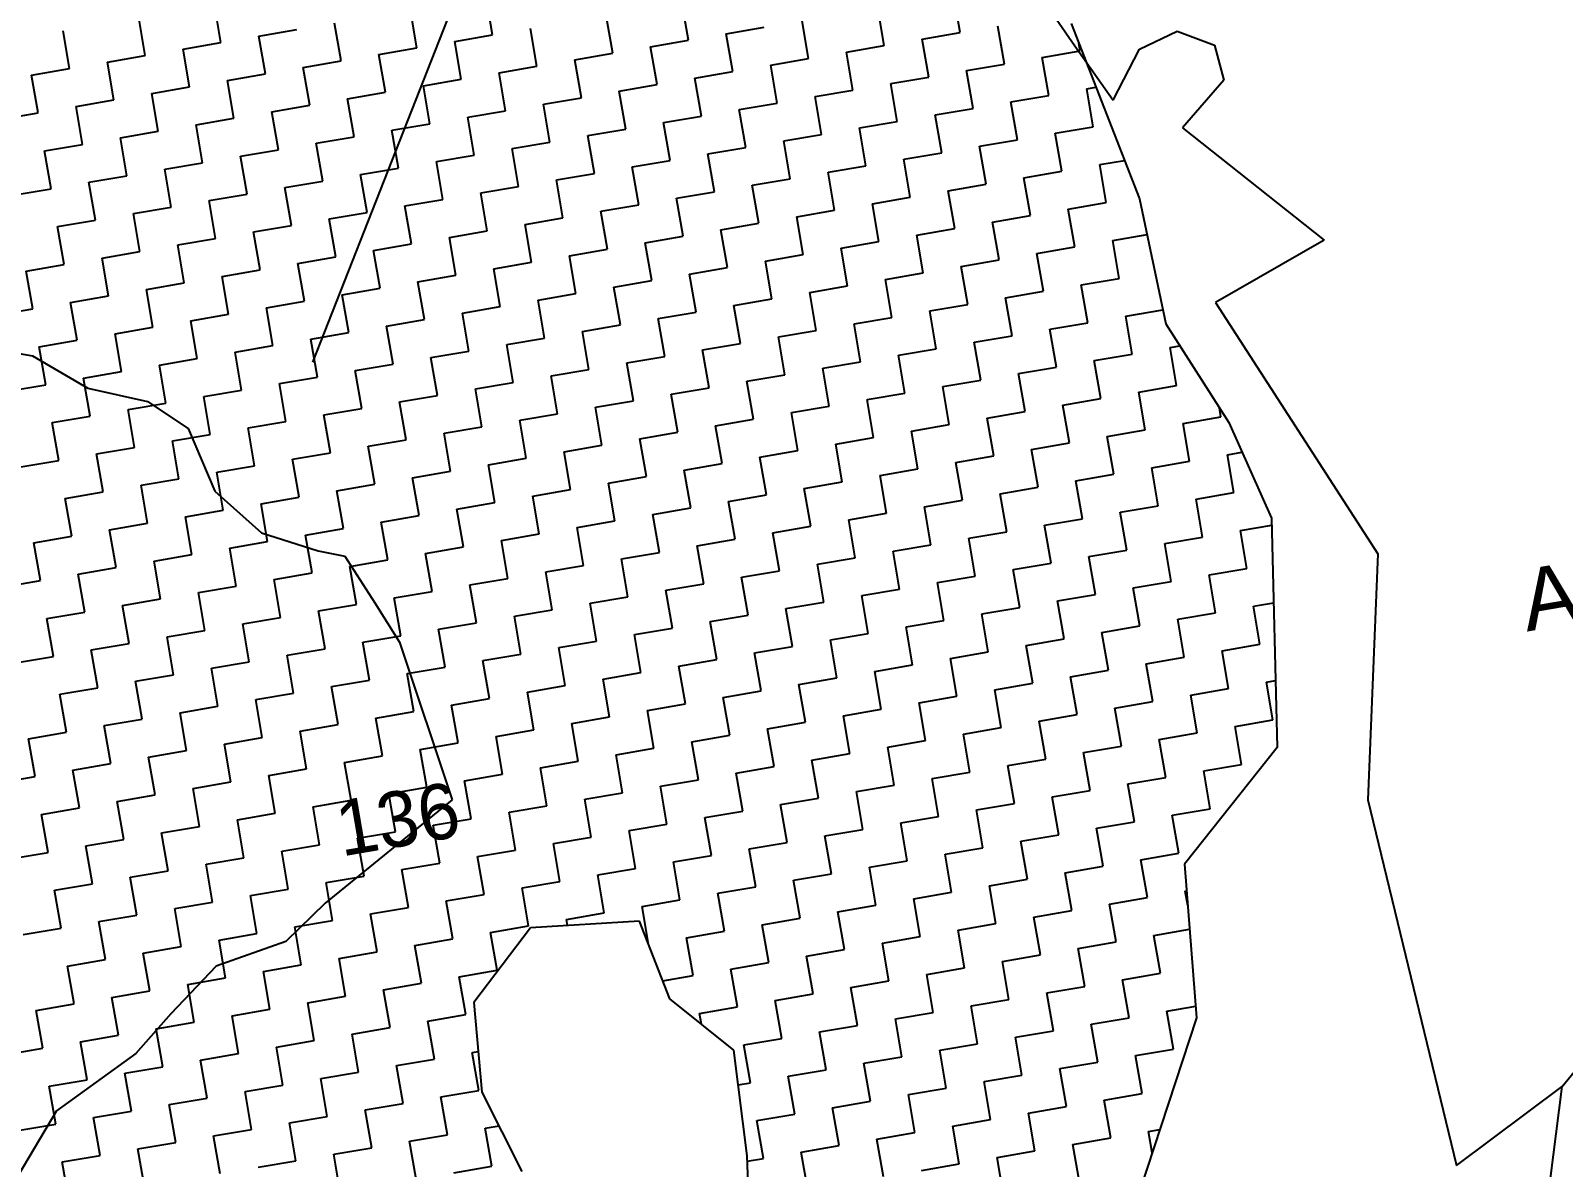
# Model space of a CAD drawing. Header units: metres. Extents: x 284659 to 287373, y 2024377 to 2026607.
# Drawn here: x 286060 to 286664, y 2024948 to 2025397 of the extents above; entities that cross this region are included whole.
import ezdxf
from ezdxf.enums import TextEntityAlignment as Align

# ---------------------------------------------------------------- set-up
doc = ezdxf.new("R2010")
doc.units = ezdxf.units.M
doc.header["$MEASUREMENT"] = 0
for name, color, linetype in [('LINE_WATER', 4, 'Continuous'), ('POLY_HATCH', 12, 'Continuous'), ('POLY_PARCEL', 6, 'Continuous'), ('TEXT_MAPOUT', 7, 'Continuous'), ('TEXT_PARCEL', 7, 'Continuous'), ('V_BOUND_LINE', 7, 'Continuous')]:
    doc.layers.add(name, color=color, linetype=linetype)
doc.styles.get("Standard").update_dxf_attribs({"font": 'arial.ttf'})
doc.styles.add('TEXT_MAP', font='')
doc.styles.get('TEXT_MAP').set_extended_font_data('Kruti Dev 050')

msp = doc.modelspace()

# ---------------------------------------------------------------- linework, layer by layer
msp.add_lwpolyline([(286278.53, 2025539.54), (286170.78, 2025265.84)])
at = {"layer": 'LINE_WATER'}
for p, q in [((286027.39, 2025274.17), (286060.42, 2025268.33)), ((286060.42, 2025268.33), (286082.18, 2025255.63)), ((286082.18, 2025255.63), (286105.81, 2025250.3)), ((286105.81, 2025250.3), (286121.72, 2025239.72)), ((286121.72, 2025239.72), (286132.24, 2025214.92)), ((286132.24, 2025214.92), (286150.71, 2025198.53)), ((286150.71, 2025198.53), (286173.08, 2025191.41)), ((286173.08, 2025191.41), (286183.62, 2025189.31)), ((286183.62, 2025189.31), (286195.38, 2025170.98)), ((286195.38, 2025170.98), (286205.1, 2025155.43)), ((286205.1, 2025155.43), (286225.95, 2025093.27)), ((286225.95, 2025093.27), (286175.77, 2025052.57)), ((286175.77, 2025052.57), (286160.36, 2025037.4)), ((286160.36, 2025037.4), (286132.89, 2025027.66)), ((286132.89, 2025027.66), (286114.96, 2025008.93)), ((286114.96, 2025008.93), (286101.2, 2024993.27)), ((286101.2, 2024993.27), (286069.85, 2024970.67)), ((286069.85, 2024970.67), (286052.22, 2024941.03))]:
    msp.add_line(p, q, dxfattribs=at)
at = {"layer": 'POLY_HATCH', "linetype": 'Continuous'}
for p, q in [((286134.73, 2025391.83), (286132.17, 2025406.77)), ((286241.86, 2025394.85), (286239.29, 2025409.78)), ((286319.11, 2025392.73), (286316.54, 2025407.67)), ((286426.23, 2025395.74), (286423.67, 2025410.68)), ((286104.86, 2025386.71), (286102.29, 2025401.64)), ((286211.98, 2025389.72), (286209.42, 2025404.65)), ((286289.23, 2025387.6), (286286.67, 2025402.54)), ((286396.36, 2025390.61), (286393.79, 2025405.55)), ((286074.98, 2025381.58), (286072.42, 2025396.51)), ((286149.67, 2025394.4), (286164.61, 2025396.96)), ((286182.11, 2025384.59), (286179.54, 2025399.53)), ((286226.92, 2025392.28), (286241.86, 2025394.85)), ((286259.36, 2025382.47), (286256.79, 2025397.41)), ((286334.04, 2025395.29), (286348.98, 2025397.86)), ((286336.61, 2025380.36), (286334.04, 2025395.29)), ((286366.48, 2025385.48), (286363.92, 2025400.42)), ((286411.29, 2025393.18), (286426.23, 2025395.74)), ((286443.73, 2025383.37), (286441.17, 2025398.31)), ((286119.79, 2025389.27), (286134.73, 2025391.83)), ((286122.36, 2025374.33), (286119.79, 2025389.27)), ((286152.23, 2025379.46), (286149.67, 2025394.4)), ((286197.04, 2025387.15), (286211.98, 2025389.72)), ((286229.48, 2025377.34), (286226.92, 2025392.28)), ((286304.17, 2025390.17), (286319.11, 2025392.73)), ((286306.73, 2025375.23), (286304.17, 2025390.17)), ((286381.42, 2025388.05), (286396.36, 2025390.61)), ((286413.86, 2025378.24), (286411.29, 2025393.18)), ((286473.61, 2025388.5), (286473.1, 2025391.44)), ((286089.92, 2025384.14), (286104.86, 2025386.71)), ((286092.48, 2025369.2), (286089.92, 2025384.14)), ((286167.17, 2025382.02), (286182.11, 2025384.59)), ((286199.61, 2025372.22), (286197.04, 2025387.15)), ((286244.42, 2025379.91), (286259.36, 2025382.47)), ((286274.29, 2025385.04), (286289.23, 2025387.6)), ((286276.86, 2025370.1), (286274.29, 2025385.04)), ((286351.54, 2025382.92), (286366.48, 2025385.48)), ((286354.11, 2025367.98), (286351.54, 2025382.92)), ((286383.98, 2025373.11), (286381.42, 2025388.05)), ((286428.79, 2025380.8), (286443.73, 2025383.37)), ((286458.67, 2025385.93), (286473.61, 2025388.5)), ((286461.23, 2025371), (286458.67, 2025385.93)), ((286060.05, 2025379.01), (286074.98, 2025381.58)), ((286062.61, 2025364.08), (286060.05, 2025379.01)), ((286137.3, 2025376.9), (286152.23, 2025379.46)), ((286139.86, 2025361.96), (286137.3, 2025376.9)), ((286169.73, 2025367.09), (286167.17, 2025382.02)), ((286214.55, 2025374.78), (286229.48, 2025377.34)), ((286246.98, 2025364.97), (286244.42, 2025379.91)), ((286321.67, 2025377.79), (286336.61, 2025380.36)), ((286324.23, 2025362.86), (286321.67, 2025377.79)), ((286398.92, 2025375.68), (286413.86, 2025378.24)), ((286431.36, 2025365.87), (286428.79, 2025380.8)), ((286107.42, 2025371.77), (286122.36, 2025374.33)), ((286109.99, 2025356.83), (286107.42, 2025371.77)), ((286184.67, 2025369.65), (286199.61, 2025372.22)), ((286217.11, 2025359.84), (286214.55, 2025374.78)), ((286291.8, 2025372.66), (286306.73, 2025375.23)), ((286294.36, 2025357.73), (286291.8, 2025372.66)), ((286369.05, 2025370.55), (286383.98, 2025373.11)), ((286371.61, 2025355.61), (286369.05, 2025370.55)), ((286401.48, 2025360.74), (286398.92, 2025375.68)), ((286446.3, 2025368.43), (286461.23, 2025371)), ((286476.17, 2025373.56), (286479.84, 2025374.19)), ((286478.73, 2025358.62), (286476.17, 2025373.56)), ((286077.55, 2025366.64), (286092.48, 2025369.2)), ((286080.11, 2025351.7), (286077.55, 2025366.64)), ((286154.8, 2025364.52), (286169.73, 2025367.09)), ((286157.36, 2025349.59), (286154.8, 2025364.52)), ((286187.24, 2025354.71), (286184.67, 2025369.65)), ((286232.05, 2025362.41), (286246.98, 2025364.97)), ((286261.92, 2025367.54), (286276.86, 2025370.1)), ((286264.49, 2025352.6), (286261.92, 2025367.54)), ((286339.17, 2025365.42), (286354.11, 2025367.98)), ((286341.74, 2025350.48), (286339.17, 2025365.42)), ((286416.42, 2025363.3), (286431.36, 2025365.87)), ((286448.86, 2025353.49), (286446.3, 2025368.43)), ((286047.67, 2025361.51), (286062.61, 2025364.08)), ((286124.92, 2025359.39), (286139.86, 2025361.96)), ((286127.49, 2025344.46), (286124.92, 2025359.39)), ((286202.17, 2025357.28), (286217.11, 2025359.84)), ((286234.61, 2025347.47), (286232.05, 2025362.41)), ((286309.3, 2025360.29), (286324.23, 2025362.86)), ((286311.86, 2025345.35), (286309.3, 2025360.29)), ((286386.55, 2025358.17), (286401.48, 2025360.74)), ((286418.99, 2025348.37), (286416.42, 2025363.3)), ((286463.8, 2025356.06), (286478.73, 2025358.62)), ((286095.05, 2025354.27), (286109.99, 2025356.83)), ((286097.61, 2025339.33), (286095.05, 2025354.27)), ((286172.3, 2025352.15), (286187.24, 2025354.71)), ((286204.74, 2025342.34), (286202.17, 2025357.28)), ((286249.55, 2025350.03), (286264.49, 2025352.6)), ((286279.42, 2025355.16), (286294.36, 2025357.73)), ((286281.99, 2025340.23), (286279.42, 2025355.16)), ((286356.67, 2025353.05), (286371.61, 2025355.61)), ((286359.24, 2025338.11), (286356.67, 2025353.05)), ((286389.11, 2025343.24), (286386.55, 2025358.17)), ((286433.92, 2025350.93), (286448.86, 2025353.49)), ((286466.36, 2025341.12), (286463.8, 2025356.06)), ((286065.17, 2025349.14), (286080.11, 2025351.7)), ((286067.74, 2025334.2), (286065.17, 2025349.14)), ((286142.42, 2025347.02), (286157.36, 2025349.59)), ((286144.99, 2025332.08), (286142.42, 2025347.02)), ((286174.86, 2025337.21), (286172.3, 2025352.15)), ((286219.67, 2025344.91), (286234.61, 2025347.47)), ((286252.11, 2025335.1), (286249.55, 2025350.03)), ((286326.8, 2025347.92), (286341.74, 2025350.48)), ((286329.36, 2025332.98), (286326.8, 2025347.92)), ((286404.05, 2025345.8), (286418.99, 2025348.37)), ((286436.49, 2025335.99), (286433.92, 2025350.93)), ((286112.55, 2025341.89), (286127.49, 2025344.46)), ((286115.11, 2025326.96), (286112.55, 2025341.89)), ((286189.8, 2025339.78), (286204.74, 2025342.34)), ((286222.24, 2025329.97), (286219.67, 2025344.91)), ((286267.05, 2025337.66), (286281.99, 2025340.23)), ((286296.92, 2025342.79), (286311.86, 2025345.35)), ((286299.49, 2025327.85), (286296.92, 2025342.79)), ((286374.17, 2025340.67), (286389.11, 2025343.24)), ((286376.74, 2025325.74), (286374.17, 2025340.67)), ((286406.61, 2025330.86), (286404.05, 2025345.8)), ((286451.42, 2025338.56), (286466.36, 2025341.12)), ((286481.3, 2025343.69), (286491.1, 2025345.37)), ((286483.86, 2025328.75), (286481.3, 2025343.69)), ((286052.8, 2025331.64), (286067.74, 2025334.2)), ((286082.67, 2025336.77), (286097.61, 2025339.33)), ((286085.24, 2025321.83), (286082.67, 2025336.77)), ((286159.93, 2025334.65), (286174.86, 2025337.21)), ((286162.49, 2025319.71), (286159.93, 2025334.65)), ((286192.36, 2025324.84), (286189.8, 2025339.78)), ((286237.18, 2025332.53), (286252.11, 2025335.1)), ((286269.61, 2025322.72), (286267.05, 2025337.66)), ((286344.3, 2025335.54), (286359.24, 2025338.11)), ((286346.86, 2025320.61), (286344.3, 2025335.54)), ((286421.55, 2025333.43), (286436.49, 2025335.99)), ((286453.99, 2025323.62), (286451.42, 2025338.56)), ((286130.05, 2025329.52), (286144.99, 2025332.08)), ((286132.61, 2025314.58), (286130.05, 2025329.52)), ((286207.3, 2025327.4), (286222.24, 2025329.97)), ((286239.74, 2025317.6), (286237.18, 2025332.53)), ((286314.43, 2025330.42), (286329.36, 2025332.98)), ((286316.99, 2025315.48), (286314.43, 2025330.42)), ((286391.68, 2025328.3), (286406.61, 2025330.86)), ((286394.24, 2025313.36), (286391.68, 2025328.3)), ((286424.11, 2025318.49), (286421.55, 2025333.43)), ((286468.93, 2025326.18), (286483.86, 2025328.75)), ((286100.18, 2025324.39), (286115.11, 2025326.96)), ((286102.74, 2025309.45), (286100.18, 2025324.39)), ((286177.43, 2025322.28), (286192.36, 2025324.84)), ((286179.99, 2025307.34), (286177.43, 2025322.28)), ((286209.87, 2025312.47), (286207.3, 2025327.4)), ((286254.68, 2025320.16), (286269.61, 2025322.72)), ((286284.55, 2025325.29), (286299.49, 2025327.85)), ((286287.12, 2025310.35), (286284.55, 2025325.29)), ((286361.8, 2025323.17), (286376.74, 2025325.74)), ((286364.37, 2025308.23), (286361.8, 2025323.17)), ((286439.05, 2025321.06), (286453.99, 2025323.62)), ((286471.49, 2025311.25), (286468.93, 2025326.18)), ((286070.3, 2025319.26), (286085.24, 2025321.83)), ((286072.87, 2025304.33), (286070.3, 2025319.26)), ((286147.55, 2025317.15), (286162.49, 2025319.71)), ((286150.12, 2025302.21), (286147.55, 2025317.15)), ((286224.8, 2025315.03), (286239.74, 2025317.6)), ((286257.24, 2025305.22), (286254.68, 2025320.16)), ((286331.93, 2025318.04), (286346.86, 2025320.61)), ((286334.49, 2025303.11), (286331.93, 2025318.04)), ((286409.18, 2025315.93), (286424.11, 2025318.49)), ((286441.62, 2025306.12), (286439.05, 2025321.06)), ((286486.43, 2025313.81), (286499.98, 2025316.14)), ((286117.68, 2025312.02), (286132.61, 2025314.58)), ((286120.24, 2025297.08), (286117.68, 2025312.02)), ((286194.93, 2025309.9), (286209.87, 2025312.47)), ((286227.37, 2025300.09), (286224.8, 2025315.03)), ((286272.18, 2025307.79), (286287.12, 2025310.35)), ((286302.05, 2025312.92), (286316.99, 2025315.48)), ((286304.62, 2025297.98), (286302.05, 2025312.92)), ((286379.3, 2025310.8), (286394.24, 2025313.36)), ((286381.87, 2025295.86), (286379.3, 2025310.8)), ((286411.74, 2025300.99), (286409.18, 2025315.93)), ((286456.55, 2025308.68), (286471.49, 2025311.25)), ((286488.99, 2025298.87), (286486.43, 2025313.81)), ((286057.93, 2025301.76), (286072.87, 2025304.33)), ((286087.8, 2025306.89), (286102.74, 2025309.45)), ((286090.37, 2025291.95), (286087.8, 2025306.89)), ((286165.05, 2025304.77), (286179.99, 2025307.34)), ((286167.62, 2025289.84), (286165.05, 2025304.77)), ((286197.49, 2025294.97), (286194.93, 2025309.9)), ((286242.3, 2025302.66), (286257.24, 2025305.22)), ((286274.74, 2025292.85), (286272.18, 2025307.79)), ((286349.43, 2025305.67), (286364.37, 2025308.23)), ((286351.99, 2025290.73), (286349.43, 2025305.67)), ((286426.68, 2025303.55), (286441.62, 2025306.12)), ((286459.12, 2025293.75), (286456.55, 2025308.68)), ((286060.49, 2025286.83), (286057.93, 2025301.76)), ((286135.18, 2025299.65), (286150.12, 2025302.21)), ((286137.74, 2025284.71), (286135.18, 2025299.65)), ((286212.43, 2025297.53), (286227.37, 2025300.09)), ((286244.87, 2025287.72), (286242.3, 2025302.66)), ((286289.68, 2025295.41), (286304.62, 2025297.98)), ((286319.55, 2025300.54), (286334.49, 2025303.11)), ((286322.12, 2025285.6), (286319.55, 2025300.54)), ((286396.8, 2025298.43), (286411.74, 2025300.99)), ((286399.37, 2025283.49), (286396.8, 2025298.43)), ((286429.24, 2025288.62), (286426.68, 2025303.55)), ((286474.05, 2025296.31), (286488.99, 2025298.87)), ((286075.43, 2025289.39), (286090.37, 2025291.95)), ((286105.3, 2025294.52), (286120.24, 2025297.08)), ((286107.87, 2025279.58), (286105.3, 2025294.52)), ((286182.55, 2025292.4), (286197.49, 2025294.97)), ((286185.12, 2025277.46), (286182.55, 2025292.4)), ((286214.99, 2025282.59), (286212.43, 2025297.53)), ((286259.81, 2025290.29), (286274.74, 2025292.85)), ((286292.24, 2025280.48), (286289.68, 2025295.41)), ((286366.93, 2025293.3), (286381.87, 2025295.86)), ((286369.49, 2025278.36), (286366.93, 2025293.3)), ((286444.18, 2025291.18), (286459.12, 2025293.75)), ((286476.62, 2025281.37), (286474.05, 2025296.31)), ((286045.56, 2025284.26), (286060.49, 2025286.83)), ((286077.99, 2025274.45), (286075.43, 2025289.39)), ((286152.68, 2025287.27), (286167.62, 2025289.84)), ((286155.24, 2025272.34), (286152.68, 2025287.27)), ((286229.93, 2025285.16), (286244.87, 2025287.72)), ((286262.37, 2025275.35), (286259.81, 2025290.29)), ((286337.06, 2025288.17), (286351.99, 2025290.73)), ((286339.62, 2025273.23), (286337.06, 2025288.17)), ((286414.31, 2025286.05), (286429.24, 2025288.62)), ((286416.87, 2025271.12), (286414.31, 2025286.05)), ((286446.74, 2025276.24), (286444.18, 2025291.18)), ((286491.56, 2025283.94), (286506.21, 2025286.45)), ((286122.81, 2025282.14), (286137.74, 2025284.71)), ((286125.37, 2025267.21), (286122.81, 2025282.14)), ((286200.06, 2025280.03), (286214.99, 2025282.59)), ((286202.62, 2025265.09), (286200.06, 2025280.03)), ((286232.49, 2025270.22), (286229.93, 2025285.16)), ((286277.31, 2025277.91), (286292.24, 2025280.48)), ((286307.18, 2025283.04), (286322.12, 2025285.6)), ((286309.75, 2025268.1), (286307.18, 2025283.04)), ((286384.43, 2025280.92), (286399.37, 2025283.49)), ((286387, 2025265.99), (286384.43, 2025280.92)), ((286461.68, 2025278.81), (286476.62, 2025281.37)), ((286494.12, 2025269), (286491.56, 2025283.94)), ((286063.06, 2025271.89), (286077.99, 2025274.45)), ((286092.93, 2025277.02), (286107.87, 2025279.58)), ((286095.5, 2025262.08), (286092.93, 2025277.02)), ((286170.18, 2025274.9), (286185.12, 2025277.46)), ((286172.75, 2025259.96), (286170.18, 2025274.9)), ((286247.43, 2025272.78), (286262.37, 2025275.35)), ((286279.87, 2025262.98), (286277.31, 2025277.91)), ((286354.56, 2025275.8), (286369.49, 2025278.36)), ((286357.12, 2025260.86), (286354.56, 2025275.8)), ((286431.81, 2025273.68), (286446.74, 2025276.24)), ((286434.37, 2025258.74), (286431.81, 2025273.68)), ((286464.25, 2025263.87), (286461.68, 2025278.81)), ((286065.62, 2025256.95), (286063.06, 2025271.89)), ((286140.31, 2025269.77), (286155.24, 2025272.34)), ((286142.87, 2025254.83), (286140.31, 2025269.77)), ((286217.56, 2025267.66), (286232.49, 2025270.22)), ((286220.12, 2025252.72), (286217.56, 2025267.66)), ((286250, 2025257.85), (286247.43, 2025272.78)), ((286294.81, 2025265.54), (286309.75, 2025268.1)), ((286324.68, 2025270.67), (286339.62, 2025273.23)), ((286327.25, 2025255.73), (286324.68, 2025270.67)), ((286401.93, 2025268.55), (286416.87, 2025271.12)), ((286404.5, 2025253.61), (286401.93, 2025268.55)), ((286479.18, 2025266.44), (286494.12, 2025269)), ((286509.06, 2025271.56), (286512.93, 2025272.23)), ((286511.62, 2025256.63), (286509.06, 2025271.56)), ((286080.56, 2025259.51), (286095.5, 2025262.08)), ((286110.43, 2025264.64), (286125.37, 2025267.21)), ((286113, 2025249.71), (286110.43, 2025264.64)), ((286187.68, 2025262.53), (286202.62, 2025265.09)), ((286190.25, 2025247.59), (286187.68, 2025262.53)), ((286264.93, 2025260.41), (286279.87, 2025262.98)), ((286297.37, 2025250.6), (286294.81, 2025265.54)), ((286372.06, 2025263.42), (286387, 2025265.99)), ((286374.62, 2025248.49), (286372.06, 2025263.42)), ((286449.31, 2025261.31), (286464.25, 2025263.87)), ((286481.75, 2025251.5), (286479.18, 2025266.44)), ((286050.68, 2025254.39), (286065.62, 2025256.95)), ((286083.12, 2025244.58), (286080.56, 2025259.51)), ((286157.81, 2025257.4), (286172.75, 2025259.96)), ((286160.37, 2025242.46), (286157.81, 2025257.4)), ((286235.06, 2025255.28), (286250, 2025257.85)), ((286267.5, 2025245.47), (286264.93, 2025260.41)), ((286312.31, 2025253.17), (286327.25, 2025255.73)), ((286342.18, 2025258.29), (286357.12, 2025260.86)), ((286344.75, 2025243.36), (286342.18, 2025258.29)), ((286419.43, 2025256.18), (286434.37, 2025258.74)), ((286422, 2025241.24), (286419.43, 2025256.18)), ((286451.87, 2025246.37), (286449.31, 2025261.31)), ((286496.68, 2025254.06), (286511.62, 2025256.63)), ((286098.06, 2025247.14), (286113, 2025249.71)), ((286127.93, 2025252.27), (286142.87, 2025254.83)), ((286130.5, 2025237.33), (286127.93, 2025252.27)), ((286205.18, 2025250.15), (286220.12, 2025252.72)), ((286207.75, 2025235.22), (286205.18, 2025250.15)), ((286237.62, 2025240.35), (286235.06, 2025255.28)), ((286282.43, 2025248.04), (286297.37, 2025250.6)), ((286314.87, 2025238.23), (286312.31, 2025253.17)), ((286389.56, 2025251.05), (286404.5, 2025253.61)), ((286392.12, 2025236.11), (286389.56, 2025251.05)), ((286466.81, 2025248.93), (286481.75, 2025251.5)), ((286499.25, 2025239.13), (286496.68, 2025254.06)), ((286068.19, 2025242.01), (286083.12, 2025244.58)), ((286100.62, 2025232.2), (286098.06, 2025247.14)), ((286175.31, 2025245.03), (286190.25, 2025247.59)), ((286177.87, 2025230.09), (286175.31, 2025245.03)), ((286252.56, 2025242.91), (286267.5, 2025245.47)), ((286285, 2025233.1), (286282.43, 2025248.04)), ((286359.69, 2025245.92), (286374.62, 2025248.49)), ((286362.25, 2025230.98), (286359.69, 2025245.92)), ((286436.94, 2025243.81), (286451.87, 2025246.37)), ((286439.5, 2025228.87), (286436.94, 2025243.81)), ((286469.37, 2025234), (286466.81, 2025248.93)), ((286514.19, 2025241.69), (286529.12, 2025244.25)), ((286529.12, 2025244.25), (286528.52, 2025247.78)), ((286070.75, 2025227.08), (286068.19, 2025242.01)), ((286145.44, 2025239.9), (286160.37, 2025242.46)), ((286148, 2025224.96), (286145.44, 2025239.9)), ((286222.69, 2025237.78), (286237.62, 2025240.35)), ((286225.25, 2025222.84), (286222.69, 2025237.78)), ((286255.12, 2025227.97), (286252.56, 2025242.91)), ((286299.94, 2025235.66), (286314.87, 2025238.23)), ((286329.81, 2025240.79), (286344.75, 2025243.36)), ((286332.37, 2025225.86), (286329.81, 2025240.79)), ((286407.06, 2025238.68), (286422, 2025241.24)), ((286409.63, 2025223.74), (286407.06, 2025238.68)), ((286484.31, 2025236.56), (286499.25, 2025239.13)), ((286516.75, 2025226.75), (286514.19, 2025241.69)), ((286085.69, 2025229.64), (286100.62, 2025232.2)), ((286115.56, 2025234.77), (286130.5, 2025237.33)), ((286118.13, 2025219.83), (286115.56, 2025234.77)), ((286192.81, 2025232.65), (286207.75, 2025235.22)), ((286195.38, 2025217.72), (286192.81, 2025232.65)), ((286270.06, 2025230.54), (286285, 2025233.1)), ((286302.5, 2025220.73), (286299.94, 2025235.66)), ((286377.19, 2025233.55), (286392.12, 2025236.11)), ((286379.75, 2025218.61), (286377.19, 2025233.55)), ((286454.44, 2025231.43), (286469.37, 2025234)), ((286457, 2025216.5), (286454.44, 2025231.43)), ((286486.88, 2025221.62), (286484.31, 2025236.56)), ((286055.81, 2025224.51), (286070.75, 2025227.08)), ((286088.25, 2025214.7), (286085.69, 2025229.64)), ((286162.94, 2025227.52), (286177.87, 2025230.09)), ((286165.5, 2025212.59), (286162.94, 2025227.52)), ((286240.19, 2025225.41), (286255.12, 2025227.97)), ((286242.75, 2025210.47), (286240.19, 2025225.41)), ((286272.63, 2025215.6), (286270.06, 2025230.54)), ((286317.44, 2025223.29), (286332.37, 2025225.86)), ((286347.31, 2025228.42), (286362.25, 2025230.98)), ((286349.88, 2025213.48), (286347.31, 2025228.42)), ((286424.56, 2025226.3), (286439.5, 2025228.87)), ((286427.13, 2025211.37), (286424.56, 2025226.3)), ((286501.81, 2025224.19), (286516.75, 2025226.75)), ((286531.69, 2025229.32), (286537.43, 2025230.3)), ((286534.25, 2025214.38), (286531.69, 2025229.32)), ((286103.19, 2025217.27), (286118.13, 2025219.83)), ((286133.06, 2025222.4), (286148, 2025224.96)), ((286135.63, 2025207.46), (286133.06, 2025222.4)), ((286210.31, 2025220.28), (286225.25, 2025222.84)), ((286212.88, 2025205.34), (286210.31, 2025220.28)), ((286287.56, 2025218.16), (286302.5, 2025220.73)), ((286320, 2025208.35), (286317.44, 2025223.29)), ((286394.69, 2025221.18), (286409.63, 2025223.74)), ((286397.25, 2025206.24), (286394.69, 2025221.18)), ((286471.94, 2025219.06), (286486.88, 2025221.62)), ((286504.38, 2025209.25), (286501.81, 2025224.19)), ((286073.31, 2025212.14), (286088.25, 2025214.7)), ((286105.75, 2025202.33), (286103.19, 2025217.27)), ((286180.44, 2025215.15), (286195.38, 2025217.72)), ((286183, 2025200.21), (286180.44, 2025215.15)), ((286257.69, 2025213.04), (286272.63, 2025215.6)), ((286290.13, 2025203.23), (286287.56, 2025218.16)), ((286334.94, 2025210.92), (286349.88, 2025213.48)), ((286364.81, 2025216.05), (286379.75, 2025218.61)), ((286367.38, 2025201.11), (286364.81, 2025216.05)), ((286442.06, 2025213.93), (286457, 2025216.5)), ((286444.63, 2025198.99), (286442.06, 2025213.93)), ((286474.5, 2025204.12), (286471.94, 2025219.06)), ((286519.31, 2025211.81), (286534.25, 2025214.38)), ((286075.88, 2025197.2), (286073.31, 2025212.14)), ((286120.69, 2025204.89), (286135.63, 2025207.46)), ((286150.56, 2025210.02), (286165.5, 2025212.59)), ((286153.13, 2025195.09), (286150.56, 2025210.02)), ((286227.81, 2025207.91), (286242.75, 2025210.47)), ((286230.38, 2025192.97), (286227.81, 2025207.91)), ((286260.25, 2025198.1), (286257.69, 2025213.04)), ((286305.06, 2025205.79), (286320, 2025208.35)), ((286337.5, 2025195.98), (286334.94, 2025210.92)), ((286412.19, 2025208.8), (286427.13, 2025211.37)), ((286414.75, 2025193.87), (286412.19, 2025208.8)), ((286489.44, 2025206.69), (286504.38, 2025209.25)), ((286521.88, 2025196.88), (286519.31, 2025211.81)), ((286090.82, 2025199.77), (286105.75, 2025202.33)), ((286123.25, 2025189.96), (286120.69, 2025204.89)), ((286197.94, 2025202.78), (286212.88, 2025205.34)), ((286200.5, 2025187.84), (286197.94, 2025202.78)), ((286275.19, 2025200.66), (286290.13, 2025203.23)), ((286307.63, 2025190.85), (286305.06, 2025205.79)), ((286382.31, 2025203.67), (286397.25, 2025206.24)), ((286384.88, 2025188.74), (286382.31, 2025203.67)), ((286459.57, 2025201.56), (286474.5, 2025204.12)), ((286462.13, 2025186.62), (286459.57, 2025201.56)), ((286492, 2025191.75), (286489.44, 2025206.69)), ((286536.82, 2025199.44), (286549.14, 2025201.56)), ((286060.94, 2025194.64), (286075.88, 2025197.2)), ((286093.38, 2025184.83), (286090.82, 2025199.77)), ((286138.19, 2025192.52), (286153.13, 2025195.09)), ((286168.07, 2025197.65), (286183, 2025200.21)), ((286170.63, 2025182.71), (286168.07, 2025197.65)), ((286245.32, 2025195.53), (286260.25, 2025198.1)), ((286247.88, 2025180.6), (286245.32, 2025195.53)), ((286277.75, 2025185.72), (286275.19, 2025200.66)), ((286322.57, 2025193.42), (286337.5, 2025195.98)), ((286352.44, 2025198.55), (286367.38, 2025201.11)), ((286355, 2025183.61), (286352.44, 2025198.55)), ((286429.69, 2025196.43), (286444.63, 2025198.99)), ((286432.25, 2025181.49), (286429.69, 2025196.43)), ((286506.94, 2025194.31), (286521.88, 2025196.88)), ((286539.38, 2025184.5), (286536.82, 2025199.44)), ((286063.51, 2025179.7), (286060.94, 2025194.64)), ((286108.32, 2025187.39), (286123.25, 2025189.96)), ((286140.76, 2025177.58), (286138.19, 2025192.52)), ((286215.44, 2025190.41), (286230.38, 2025192.97)), ((286218.01, 2025175.47), (286215.44, 2025190.41)), ((286292.69, 2025188.29), (286307.63, 2025190.85)), ((286325.13, 2025178.48), (286322.57, 2025193.42)), ((286399.82, 2025191.3), (286414.75, 2025193.87)), ((286402.38, 2025176.36), (286399.82, 2025191.3)), ((286477.07, 2025189.19), (286492, 2025191.75)), ((286479.63, 2025174.25), (286477.07, 2025189.19)), ((286509.51, 2025179.38), (286506.94, 2025194.31)), ((286078.44, 2025182.26), (286093.38, 2025184.83)), ((286110.88, 2025172.46), (286108.32, 2025187.39)), ((286185.57, 2025185.28), (286200.5, 2025187.84)), ((286188.13, 2025170.34), (286185.57, 2025185.28)), ((286262.82, 2025183.16), (286277.75, 2025185.72)), ((286265.38, 2025168.22), (286262.82, 2025183.16)), ((286295.26, 2025173.35), (286292.69, 2025188.29)), ((286340.07, 2025181.04), (286355, 2025183.61)), ((286369.94, 2025186.17), (286384.88, 2025188.74)), ((286372.51, 2025171.24), (286369.94, 2025186.17)), ((286447.19, 2025184.06), (286462.13, 2025186.62)), ((286449.76, 2025169.12), (286447.19, 2025184.06)), ((286524.44, 2025181.94), (286539.38, 2025184.5)), ((286048.57, 2025177.14), (286063.51, 2025179.7)), ((286081.01, 2025167.33), (286078.44, 2025182.26)), ((286125.82, 2025175.02), (286140.76, 2025177.58)), ((286155.69, 2025180.15), (286170.63, 2025182.71)), ((286158.26, 2025165.21), (286155.69, 2025180.15)), ((286232.94, 2025178.03), (286247.88, 2025180.6)), ((286235.51, 2025163.1), (286232.94, 2025178.03)), ((286310.19, 2025175.92), (286325.13, 2025178.48)), ((286342.63, 2025166.11), (286340.07, 2025181.04)), ((286417.32, 2025178.93), (286432.25, 2025181.49)), ((286419.88, 2025163.99), (286417.32, 2025178.93)), ((286494.57, 2025176.81), (286509.51, 2025179.38)), ((286527.01, 2025167), (286524.44, 2025181.94)), ((286095.94, 2025169.89), (286110.88, 2025172.46)), ((286128.38, 2025160.08), (286125.82, 2025175.02)), ((286203.07, 2025172.9), (286218.01, 2025175.47)), ((286205.63, 2025157.97), (286203.07, 2025172.9)), ((286280.32, 2025170.79), (286295.26, 2025173.35)), ((286312.76, 2025160.98), (286310.19, 2025175.92)), ((286357.57, 2025168.67), (286372.51, 2025171.24)), ((286387.44, 2025173.8), (286402.38, 2025176.36)), ((286390.01, 2025158.86), (286387.44, 2025173.8)), ((286464.69, 2025171.68), (286479.63, 2025174.25)), ((286467.26, 2025156.75), (286464.69, 2025171.68)), ((286497.13, 2025161.87), (286494.57, 2025176.81)), ((286541.94, 2025169.57), (286549.91, 2025170.94)), ((286066.07, 2025164.76), (286081.01, 2025167.33)), ((286098.51, 2025154.95), (286095.94, 2025169.89)), ((286143.32, 2025162.65), (286158.26, 2025165.21)), ((286173.19, 2025167.78), (286188.13, 2025170.34)), ((286175.76, 2025152.84), (286173.19, 2025167.78)), ((286250.44, 2025165.66), (286265.38, 2025168.22)), ((286253.01, 2025150.72), (286250.44, 2025165.66)), ((286282.88, 2025155.85), (286280.32, 2025170.79)), ((286327.69, 2025163.54), (286342.63, 2025166.11)), ((286360.13, 2025153.73), (286357.57, 2025168.67)), ((286434.82, 2025166.56), (286449.76, 2025169.12)), ((286437.38, 2025151.62), (286434.82, 2025166.56)), ((286512.07, 2025164.44), (286527.01, 2025167)), ((286544.51, 2025154.63), (286541.94, 2025169.57)), ((286068.63, 2025149.83), (286066.07, 2025164.76)), ((286113.45, 2025157.52), (286128.38, 2025160.08)), ((286145.88, 2025147.71), (286143.32, 2025162.65)), ((286220.57, 2025160.53), (286235.51, 2025163.1)), ((286223.13, 2025145.59), (286220.57, 2025160.53)), ((286297.82, 2025158.41), (286312.76, 2025160.98)), ((286330.26, 2025148.61), (286327.69, 2025163.54)), ((286375.07, 2025156.3), (286390.01, 2025158.86)), ((286404.94, 2025161.43), (286419.88, 2025163.99)), ((286407.51, 2025146.49), (286404.94, 2025161.43)), ((286482.19, 2025159.31), (286497.13, 2025161.87)), ((286484.76, 2025144.37), (286482.19, 2025159.31)), ((286514.63, 2025149.5), (286512.07, 2025164.44)), ((286083.57, 2025152.39), (286098.51, 2025154.95)), ((286116.01, 2025142.58), (286113.45, 2025157.52)), ((286160.82, 2025150.27), (286175.76, 2025152.84)), ((286190.7, 2025155.4), (286205.63, 2025157.97)), ((286193.26, 2025140.47), (286190.7, 2025155.4)), ((286267.95, 2025153.29), (286282.88, 2025155.85)), ((286270.51, 2025138.35), (286267.95, 2025153.29)), ((286300.38, 2025143.48), (286297.82, 2025158.41)), ((286345.2, 2025151.17), (286360.13, 2025153.73)), ((286377.63, 2025141.36), (286375.07, 2025156.3)), ((286452.32, 2025154.18), (286467.26, 2025156.75)), ((286454.88, 2025139.25), (286452.32, 2025154.18)), ((286529.57, 2025152.07), (286544.51, 2025154.63)), ((286053.7, 2025147.26), (286068.63, 2025149.83)), ((286086.14, 2025137.45), (286083.57, 2025152.39)), ((286130.95, 2025145.15), (286145.88, 2025147.71)), ((286163.39, 2025135.34), (286160.82, 2025150.27)), ((286238.07, 2025148.16), (286253.01, 2025150.72)), ((286240.64, 2025133.22), (286238.07, 2025148.16)), ((286315.32, 2025146.04), (286330.26, 2025148.61)), ((286347.76, 2025136.23), (286345.2, 2025151.17)), ((286422.45, 2025149.05), (286437.38, 2025151.62)), ((286425.01, 2025134.12), (286422.45, 2025149.05)), ((286499.7, 2025146.94), (286514.63, 2025149.5)), ((286502.26, 2025132), (286499.7, 2025146.94)), ((286532.13, 2025137.13), (286529.57, 2025152.07)), ((286101.07, 2025140.02), (286116.01, 2025142.58)), ((286133.51, 2025130.21), (286130.95, 2025145.15)), ((286208.2, 2025143.03), (286223.13, 2025145.59)), ((286210.76, 2025128.09), (286208.2, 2025143.03)), ((286285.45, 2025140.91), (286300.38, 2025143.48)), ((286288.01, 2025125.98), (286285.45, 2025140.91)), ((286317.89, 2025131.1), (286315.32, 2025146.04)), ((286362.7, 2025138.8), (286377.63, 2025141.36)), ((286392.57, 2025143.93), (286407.51, 2025146.49)), ((286395.14, 2025128.99), (286392.57, 2025143.93)), ((286469.82, 2025141.81), (286484.76, 2025144.37)), ((286472.39, 2025126.87), (286469.82, 2025141.81)), ((286071.2, 2025134.89), (286086.14, 2025137.45)), ((286073.76, 2025119.95), (286071.2, 2025134.89)), ((286103.64, 2025125.08), (286101.07, 2025140.02)), ((286148.45, 2025132.77), (286163.39, 2025135.34)), ((286178.32, 2025137.9), (286193.26, 2025140.47)), ((286180.89, 2025122.96), (286178.32, 2025137.9)), ((286255.57, 2025135.78), (286270.51, 2025138.35)), ((286258.14, 2025120.85), (286255.57, 2025135.78)), ((286332.82, 2025133.67), (286347.76, 2025136.23)), ((286365.26, 2025123.86), (286362.7, 2025138.8)), ((286439.95, 2025136.68), (286454.88, 2025139.25)), ((286442.51, 2025121.74), (286439.95, 2025136.68)), ((286517.2, 2025134.56), (286532.13, 2025137.13)), ((286547.07, 2025139.69), (286550.68, 2025140.31)), ((286549.64, 2025124.76), (286547.07, 2025139.69)), ((286118.57, 2025127.64), (286133.51, 2025130.21)), ((286151.01, 2025117.84), (286148.45, 2025132.77)), ((286225.7, 2025130.66), (286240.64, 2025133.22)), ((286228.26, 2025115.72), (286225.7, 2025130.66)), ((286302.95, 2025128.54), (286317.89, 2025131.1)), ((286335.39, 2025118.73), (286332.82, 2025133.67)), ((286380.2, 2025126.42), (286395.14, 2025128.99)), ((286410.07, 2025131.55), (286425.01, 2025134.12)), ((286412.64, 2025116.62), (286410.07, 2025131.55)), ((286487.32, 2025129.44), (286502.26, 2025132)), ((286489.89, 2025114.5), (286487.32, 2025129.44)), ((286519.76, 2025119.63), (286517.2, 2025134.56)), ((286088.7, 2025122.52), (286103.64, 2025125.08)), ((286121.14, 2025112.71), (286118.57, 2025127.64)), ((286165.95, 2025120.4), (286180.89, 2025122.96)), ((286195.82, 2025125.53), (286210.76, 2025128.09)), ((286198.39, 2025110.59), (286195.82, 2025125.53)), ((286273.07, 2025123.41), (286288.01, 2025125.98)), ((286275.64, 2025108.47), (286273.07, 2025123.41)), ((286305.51, 2025113.6), (286302.95, 2025128.54)), ((286350.32, 2025121.3), (286365.26, 2025123.86)), ((286382.76, 2025111.49), (286380.2, 2025126.42)), ((286457.45, 2025124.31), (286472.39, 2025126.87)), ((286460.01, 2025109.37), (286457.45, 2025124.31)), ((286534.7, 2025122.19), (286549.64, 2025124.76)), ((286058.82, 2025117.39), (286073.76, 2025119.95)), ((286061.39, 2025102.45), (286058.82, 2025117.39)), ((286091.26, 2025107.58), (286088.7, 2025122.52)), ((286136.08, 2025115.27), (286151.01, 2025117.84)), ((286168.51, 2025105.46), (286165.95, 2025120.4)), ((286243.2, 2025118.28), (286258.14, 2025120.85)), ((286245.76, 2025103.35), (286243.2, 2025118.28)), ((286320.45, 2025116.17), (286335.39, 2025118.73)), ((286352.89, 2025106.36), (286350.32, 2025121.3)), ((286397.7, 2025114.05), (286412.64, 2025116.62)), ((286427.57, 2025119.18), (286442.51, 2025121.74)), ((286430.14, 2025104.24), (286427.57, 2025119.18)), ((286504.82, 2025117.06), (286519.76, 2025119.63)), ((286507.39, 2025102.13), (286504.82, 2025117.06)), ((286537.26, 2025107.25), (286534.7, 2025122.19)), ((286106.2, 2025110.14), (286121.14, 2025112.71)), ((286138.64, 2025100.33), (286136.08, 2025115.27)), ((286183.45, 2025108.03), (286198.39, 2025110.59)), ((286213.33, 2025113.16), (286228.26, 2025115.72)), ((286215.89, 2025098.22), (286213.33, 2025113.16)), ((286290.58, 2025111.04), (286305.51, 2025113.6)), ((286293.14, 2025096.1), (286290.58, 2025111.04)), ((286323.01, 2025101.23), (286320.45, 2025116.17)), ((286367.83, 2025108.92), (286382.76, 2025111.49)), ((286400.26, 2025099.11), (286397.7, 2025114.05)), ((286474.95, 2025111.93), (286489.89, 2025114.5)), ((286477.51, 2025097), (286474.95, 2025111.93)), ((286076.33, 2025105.01), (286091.26, 2025107.58)), ((286078.89, 2025090.08), (286076.33, 2025105.01)), ((286108.76, 2025095.21), (286106.2, 2025110.14)), ((286153.58, 2025102.9), (286168.51, 2025105.46)), ((286186.02, 2025093.09), (286183.45, 2025108.03)), ((286260.7, 2025105.91), (286275.64, 2025108.47)), ((286263.27, 2025090.97), (286260.7, 2025105.91)), ((286337.95, 2025103.79), (286352.89, 2025106.36)), ((286370.39, 2025093.99), (286367.83, 2025108.92)), ((286445.08, 2025106.81), (286460.01, 2025109.37)), ((286447.64, 2025091.87), (286445.08, 2025106.81)), ((286522.33, 2025104.69), (286537.26, 2025107.25)), ((286524.89, 2025089.75), (286522.33, 2025104.69)), ((286046.45, 2025099.89), (286061.39, 2025102.45)), ((286123.7, 2025097.77), (286138.64, 2025100.33)), ((286156.14, 2025087.96), (286153.58, 2025102.9)), ((286230.83, 2025100.78), (286245.76, 2025103.35)), ((286233.39, 2025085.84), (286230.83, 2025100.78)), ((286308.08, 2025098.67), (286323.01, 2025101.23)), ((286310.64, 2025083.73), (286308.08, 2025098.67)), ((286340.52, 2025088.86), (286337.95, 2025103.79)), ((286385.33, 2025096.55), (286400.26, 2025099.11)), ((286415.2, 2025101.68), (286430.14, 2025104.24)), ((286417.77, 2025086.74), (286415.2, 2025101.68)), ((286492.45, 2025099.56), (286507.39, 2025102.13)), ((286495.02, 2025084.62), (286492.45, 2025099.56)), ((286093.83, 2025092.64), (286108.76, 2025095.21)), ((286096.39, 2025077.7), (286093.83, 2025092.64)), ((286126.27, 2025082.83), (286123.7, 2025097.77)), ((286171.08, 2025090.53), (286186.02, 2025093.09)), ((286200.95, 2025095.65), (286215.89, 2025098.22)), ((286203.52, 2025080.72), (286200.95, 2025095.65)), ((286278.2, 2025093.54), (286293.14, 2025096.1)), ((286280.77, 2025078.6), (286278.2, 2025093.54)), ((286355.45, 2025091.42), (286370.39, 2025093.99)), ((286387.89, 2025081.61), (286385.33, 2025096.55)), ((286462.58, 2025094.43), (286477.51, 2025097)), ((286465.14, 2025079.5), (286462.58, 2025094.43)), ((286063.95, 2025087.51), (286078.89, 2025090.08)), ((286066.52, 2025072.58), (286063.95, 2025087.51)), ((286141.2, 2025085.4), (286156.14, 2025087.96)), ((286173.64, 2025075.59), (286171.08, 2025090.53)), ((286248.33, 2025088.41), (286263.27, 2025090.97)), ((286250.89, 2025073.47), (286248.33, 2025088.41)), ((286325.58, 2025086.29), (286340.52, 2025088.86)), ((286328.14, 2025071.36), (286325.58, 2025086.29)), ((286358.02, 2025076.48), (286355.45, 2025091.42)), ((286402.83, 2025084.18), (286417.77, 2025086.74)), ((286432.7, 2025089.31), (286447.64, 2025091.87)), ((286435.27, 2025074.37), (286432.7, 2025089.31)), ((286509.95, 2025087.19), (286524.89, 2025089.75)), ((286512.52, 2025072.25), (286509.95, 2025087.19)), ((286111.33, 2025080.27), (286126.27, 2025082.83)), ((286113.89, 2025065.33), (286111.33, 2025080.27)), ((286143.77, 2025070.46), (286141.2, 2025085.4)), ((286188.58, 2025078.15), (286203.52, 2025080.72)), ((286218.45, 2025083.28), (286233.39, 2025085.84)), ((286221.02, 2025068.34), (286218.45, 2025083.28)), ((286295.7, 2025081.16), (286310.64, 2025083.73)), ((286298.27, 2025066.23), (286295.7, 2025081.16)), ((286372.95, 2025079.05), (286387.89, 2025081.61)), ((286405.39, 2025069.24), (286402.83, 2025084.18)), ((286480.08, 2025082.06), (286495.02, 2025084.62)), ((286482.64, 2025067.12), (286480.08, 2025082.06)), ((286081.45, 2025075.14), (286096.39, 2025077.7)), ((286084.02, 2025060.2), (286081.45, 2025075.14)), ((286158.7, 2025073.02), (286173.64, 2025075.59)), ((286191.14, 2025063.22), (286188.58, 2025078.15)), ((286265.83, 2025076.04), (286280.77, 2025078.6)), ((286268.39, 2025061.1), (286265.83, 2025076.04)), ((286343.08, 2025073.92), (286358.02, 2025076.48)), ((286375.52, 2025064.11), (286372.95, 2025079.05)), ((286420.33, 2025071.8), (286435.27, 2025074.37)), ((286450.2, 2025076.93), (286465.14, 2025079.5)), ((286452.77, 2025061.99), (286450.2, 2025076.93)), ((286051.58, 2025070.01), (286066.52, 2025072.58)), ((286128.83, 2025067.9), (286143.77, 2025070.46)), ((286161.27, 2025058.09), (286158.7, 2025073.02)), ((286206.08, 2025065.78), (286221.02, 2025068.34)), ((286235.96, 2025070.91), (286250.89, 2025073.47)), ((286238.52, 2025055.97), (286235.96, 2025070.91)), ((286313.21, 2025068.79), (286328.14, 2025071.36)), ((286315.77, 2025053.85), (286313.21, 2025068.79)), ((286345.64, 2025058.98), (286343.08, 2025073.92)), ((286390.46, 2025066.68), (286405.39, 2025069.24)), ((286422.89, 2025056.87), (286420.33, 2025071.8)), ((286497.58, 2025069.69), (286512.52, 2025072.25)), ((286500.14, 2025054.75), (286497.58, 2025069.69)), ((286098.96, 2025062.77), (286113.89, 2025065.33)), ((286101.52, 2025047.83), (286098.96, 2025062.77)), ((286131.39, 2025052.96), (286128.83, 2025067.9)), ((286176.21, 2025060.65), (286191.14, 2025063.22)), ((286208.64, 2025050.84), (286206.08, 2025065.78)), ((286283.33, 2025063.66), (286298.27, 2025066.23)), ((286285.9, 2025048.73), (286283.33, 2025063.66)), ((286360.58, 2025061.55), (286375.52, 2025064.11)), ((286393.02, 2025051.74), (286390.46, 2025066.68)), ((286467.71, 2025064.56), (286482.64, 2025067.12)), ((286470.27, 2025049.62), (286467.71, 2025064.56)), ((286069.08, 2025057.64), (286084.02, 2025060.2)), ((286071.65, 2025042.7), (286069.08, 2025057.64)), ((286146.33, 2025055.52), (286161.27, 2025058.09)), ((286178.77, 2025045.71), (286176.21, 2025060.65)), ((286253.46, 2025058.53), (286268.39, 2025061.1)), ((286256.02, 2025043.6), (286253.46, 2025058.53)), ((286330.71, 2025056.42), (286345.64, 2025058.98)), ((286333.27, 2025041.48), (286330.71, 2025056.42)), ((286363.15, 2025046.61), (286360.58, 2025061.55)), ((286407.96, 2025054.3), (286422.89, 2025056.87)), ((286437.83, 2025059.43), (286452.77, 2025061.99)), ((286440.4, 2025044.49), (286437.83, 2025059.43)), ((286515.08, 2025057.31), (286515.61, 2025057.41)), ((286516.06, 2025051.6), (286515.08, 2025057.31)), ((286116.46, 2025050.39), (286131.39, 2025052.96)), ((286119.02, 2025035.46), (286116.46, 2025050.39)), ((286148.9, 2025040.59), (286146.33, 2025055.52)), ((286193.71, 2025048.28), (286208.64, 2025050.84)), ((286223.58, 2025053.41), (286238.52, 2025055.97)), ((286226.15, 2025038.47), (286223.58, 2025053.41)), ((286300.83, 2025051.29), (286315.77, 2025053.85)), ((286303.4, 2025036.35), (286300.83, 2025051.29)), ((286378.08, 2025049.17), (286393.02, 2025051.74)), ((286410.52, 2025039.37), (286407.96, 2025054.3)), ((286485.21, 2025052.19), (286500.14, 2025054.75)), ((286487.77, 2025037.25), (286485.21, 2025052.19)), ((286086.58, 2025045.27), (286101.52, 2025047.83)), ((286089.15, 2025030.33), (286086.58, 2025045.27)), ((286163.83, 2025043.15), (286178.77, 2025045.71)), ((286196.27, 2025033.34), (286193.71, 2025048.28)), ((286270.96, 2025046.16), (286285.9, 2025048.73)), ((286271.38, 2025043.7), (286270.96, 2025046.16)), ((286348.21, 2025044.05), (286363.15, 2025046.61)), ((286350.77, 2025029.11), (286348.21, 2025044.05)), ((286380.65, 2025034.24), (286378.08, 2025049.17)), ((286425.46, 2025041.93), (286440.4, 2025044.49)), ((286455.33, 2025047.06), (286470.27, 2025049.62)), ((286457.9, 2025032.12), (286455.33, 2025047.06)), ((286056.71, 2025040.14), (286071.65, 2025042.7)), ((286133.96, 2025038.02), (286148.9, 2025040.59)), ((286136.52, 2025023.08), (286133.96, 2025038.02)), ((286166.4, 2025028.21), (286163.83, 2025043.15)), ((286211.21, 2025035.9), (286226.15, 2025038.47)), ((286241.08, 2025041.03), (286256.02, 2025043.6)), ((286243.65, 2025026.1), (286241.08, 2025041.03)), ((286318.33, 2025038.92), (286333.27, 2025041.48)), ((286320.9, 2025023.98), (286318.33, 2025038.92)), ((286395.58, 2025036.8), (286410.52, 2025039.37)), ((286428.02, 2025026.99), (286425.46, 2025041.93)), ((286502.71, 2025039.81), (286516.79, 2025042.23)), ((286505.27, 2025024.88), (286502.71, 2025039.81)), ((286104.08, 2025032.89), (286119.02, 2025035.46)), ((286106.65, 2025017.96), (286104.08, 2025032.89)), ((286181.33, 2025030.78), (286196.27, 2025033.34)), ((286213.77, 2025020.97), (286211.21, 2025035.9)), ((286303.39, 2025036.35), (286303.4, 2025036.35)), ((286365.71, 2025031.67), (286380.65, 2025034.24)), ((286398.15, 2025021.86), (286395.58, 2025036.8)), ((286442.96, 2025029.56), (286457.9, 2025032.12)), ((286472.83, 2025034.68), (286487.77, 2025037.25)), ((286475.4, 2025019.75), (286472.83, 2025034.68)), ((286074.21, 2025027.76), (286089.15, 2025030.33)), ((286076.77, 2025012.83), (286074.21, 2025027.76)), ((286151.46, 2025025.65), (286166.4, 2025028.21)), ((286183.9, 2025015.84), (286181.33, 2025030.78)), ((286228.71, 2025023.53), (286243.65, 2025026.1)), ((286335.83, 2025026.54), (286350.77, 2025029.11)), ((286338.4, 2025011.61), (286335.83, 2025026.54)), ((286368.27, 2025016.74), (286365.71, 2025031.67)), ((286413.09, 2025024.43), (286428.02, 2025026.99)), ((286445.52, 2025014.62), (286442.96, 2025029.56)), ((286121.59, 2025020.52), (286136.52, 2025023.08)), ((286124.15, 2025005.58), (286121.59, 2025020.52)), ((286154.02, 2025010.71), (286151.46, 2025025.65)), ((286198.84, 2025018.4), (286213.77, 2025020.97)), ((286231.27, 2025008.59), (286228.71, 2025023.53)), ((286308.97, 2025021.93), (286320.9, 2025023.98)), ((286383.21, 2025019.3), (286398.15, 2025021.86)), ((286415.65, 2025009.49), (286413.09, 2025024.43)), ((286490.34, 2025022.31), (286505.27, 2025024.88)), ((286492.9, 2025007.37), (286490.34, 2025022.31)), ((286091.71, 2025015.39), (286106.65, 2025017.96)), ((286094.28, 2025000.45), (286091.71, 2025015.39)), ((286168.96, 2025013.28), (286183.9, 2025015.84)), ((286201.4, 2025003.47), (286198.84, 2025018.4)), ((286353.34, 2025014.17), (286368.27, 2025016.74)), ((286355.9, 2024999.23), (286353.34, 2025014.17)), ((286385.77, 2025004.36), (286383.21, 2025019.3)), ((286430.59, 2025012.05), (286445.52, 2025014.62)), ((286460.46, 2025017.18), (286475.4, 2025019.75)), ((286463.03, 2025002.25), (286460.46, 2025017.18)), ((286061.84, 2025010.26), (286076.77, 2025012.83)), ((286064.4, 2024995.33), (286061.84, 2025010.26)), ((286139.09, 2025008.15), (286154.02, 2025010.71)), ((286141.65, 2024993.21), (286139.09, 2025008.15)), ((286171.53, 2024998.34), (286168.96, 2025013.28)), ((286216.34, 2025006.03), (286231.27, 2025008.59)), ((286323.46, 2025009.04), (286338.4, 2025011.61)), ((286324.19, 2025004.82), (286323.46, 2025009.04)), ((286400.71, 2025006.93), (286415.65, 2025009.49)), ((286433.15, 2024997.12), (286430.59, 2025012.05)), ((286507.84, 2025009.94), (286519.16, 2025011.88)), ((286510.4, 2024995), (286507.84, 2025009.94)), ((286109.21, 2025003.02), (286124.15, 2025005.58)), ((286111.78, 2024988.08), (286109.21, 2025003.02)), ((286186.46, 2025000.9), (286201.4, 2025003.47)), ((286218.9, 2024991.09), (286216.34, 2025006.03)), ((286370.84, 2025001.8), (286385.77, 2025004.36)), ((286373.4, 2024986.86), (286370.84, 2025001.8)), ((286403.28, 2024991.99), (286400.71, 2025006.93)), ((286448.09, 2024999.68), (286463.03, 2025002.25)), ((286477.96, 2025004.81), (286492.9, 2025007.37)), ((286480.53, 2024989.87), (286477.96, 2025004.81)), ((286079.34, 2024997.89), (286094.28, 2025000.45)), ((286081.9, 2024982.95), (286079.34, 2024997.89)), ((286156.59, 2024995.77), (286171.53, 2024998.34)), ((286159.15, 2024980.84), (286156.59, 2024995.77)), ((286189.03, 2024985.96), (286186.46, 2025000.9)), ((286340.96, 2024996.67), (286355.9, 2024999.23)), ((286343.53, 2024981.73), (286340.96, 2024996.67)), ((286418.21, 2024994.55), (286433.15, 2024997.12)), ((286450.65, 2024984.74), (286448.09, 2024999.68)), ((286049.46, 2024992.76), (286064.4, 2024995.33)), ((286126.71, 2024990.65), (286141.65, 2024993.21)), ((286129.28, 2024975.71), (286126.71, 2024990.65)), ((286203.96, 2024988.53), (286218.9, 2024991.09)), ((286233.84, 2024993.66), (286236.2, 2024994.06)), ((286236.4, 2024978.72), (286233.84, 2024993.66)), ((286388.34, 2024989.43), (286403.28, 2024991.99)), ((286420.78, 2024979.62), (286418.21, 2024994.55)), ((286465.59, 2024987.31), (286480.53, 2024989.87)), ((286495.46, 2024992.44), (286510.4, 2024995)), ((286498.03, 2024977.5), (286495.46, 2024992.44)), ((286096.84, 2024985.52), (286111.78, 2024988.08)), ((286099.4, 2024970.58), (286096.84, 2024985.52)), ((286174.09, 2024983.4), (286189.03, 2024985.96)), ((286206.53, 2024973.59), (286203.96, 2024988.53)), ((286358.46, 2024984.3), (286373.4, 2024986.86)), ((286361.03, 2024969.36), (286358.46, 2024984.3)), ((286390.9, 2024974.49), (286388.34, 2024989.43)), ((286435.71, 2024982.18), (286450.65, 2024984.74)), ((286468.15, 2024972.37), (286465.59, 2024987.31)), ((286066.97, 2024980.39), (286081.9, 2024982.95)), ((286069.53, 2024965.45), (286066.97, 2024980.39)), ((286144.22, 2024978.27), (286159.15, 2024980.84)), ((286146.78, 2024963.34), (286144.22, 2024978.27)), ((286176.65, 2024968.46), (286174.09, 2024983.4)), ((286221.47, 2024976.16), (286236.4, 2024978.72)), ((286338.68, 2024980.9), (286343.53, 2024981.73)), ((286405.84, 2024977.05), (286420.78, 2024979.62)), ((286438.28, 2024967.24), (286435.71, 2024982.18)), ((286483.09, 2024974.94), (286498.03, 2024977.5)), ((286114.34, 2024973.14), (286129.28, 2024975.71)), ((286116.91, 2024958.21), (286114.34, 2024973.14)), ((286191.59, 2024971.03), (286206.53, 2024973.59)), ((286224.03, 2024961.22), (286221.47, 2024976.16)), ((286375.97, 2024971.92), (286390.9, 2024974.49)), ((286378.53, 2024956.99), (286375.97, 2024971.92)), ((286408.4, 2024962.11), (286405.84, 2024977.05)), ((286453.22, 2024969.81), (286468.15, 2024972.37)), ((286485.65, 2024960), (286483.09, 2024974.94)), ((286054.59, 2024962.89), (286069.53, 2024965.45)), ((286084.47, 2024968.02), (286099.4, 2024970.58)), ((286087.03, 2024953.08), (286084.47, 2024968.02)), ((286161.72, 2024965.9), (286176.65, 2024968.46)), ((286164.28, 2024950.96), (286161.72, 2024965.9)), ((286194.16, 2024956.09), (286191.59, 2024971.03)), ((286346.09, 2024966.8), (286361.03, 2024969.36)), ((286348.66, 2024951.86), (286346.09, 2024966.8)), ((286423.34, 2024964.68), (286438.28, 2024967.24)), ((286455.78, 2024954.87), (286453.22, 2024969.81)), ((286131.84, 2024960.77), (286146.78, 2024963.34)), ((286134.41, 2024945.83), (286131.84, 2024960.77)), ((286209.09, 2024958.65), (286224.03, 2024961.22)), ((286238.97, 2024963.78), (286244.4, 2024964.72)), ((286241.53, 2024948.85), (286238.97, 2024963.78)), ((286393.47, 2024959.55), (286408.4, 2024962.11)), ((286396.03, 2024944.61), (286393.47, 2024959.55)), ((286425.91, 2024949.74), (286423.34, 2024964.68)), ((286470.72, 2024957.43), (286485.65, 2024960)), ((286500.59, 2024962.56), (286505.08, 2024963.33)), ((286502.05, 2024954.1), (286500.59, 2024962.56)), ((286101.97, 2024955.64), (286116.91, 2024958.21)), ((286104.53, 2024940.71), (286101.97, 2024955.64)), ((286179.22, 2024953.53), (286194.16, 2024956.09)), ((286181.78, 2024938.59), (286179.22, 2024953.53)), ((286211.66, 2024943.72), (286209.09, 2024958.65)), ((286363.59, 2024954.42), (286378.53, 2024956.99)), ((286366.16, 2024939.49), (286363.59, 2024954.42)), ((286440.84, 2024952.31), (286455.78, 2024954.87)), ((286473.28, 2024942.5), (286470.72, 2024957.43)), ((286072.09, 2024950.51), (286087.03, 2024953.08)), ((286074.66, 2024935.58), (286072.09, 2024950.51)), ((286149.34, 2024948.4), (286164.28, 2024950.96)), ((286226.59, 2024946.28), (286241.53, 2024948.85)), ((286342.3, 2024950.77), (286348.66, 2024951.86)), ((286410.97, 2024947.18), (286425.91, 2024949.74)), ((286443.41, 2024937.37), (286440.84, 2024952.31))]:
    msp.add_line(p, q, dxfattribs=at)
at = {"layer": 'POLY_HATCH'}
for p, q in [((286470.03, 2025399.3), (286497.02, 2025330.21)), ((286497.02, 2025330.21), (286507.37, 2025280.95)), ((286507.37, 2025280.95), (286532.19, 2025242.02)), ((286532.19, 2025242.02), (286549.07, 2025204.28)), ((286549.07, 2025204.28), (286551.34, 2025113.93)), ((286551.34, 2025113.93), (286514.79, 2025067.96)), ((286514.79, 2025067.96), (286519.52, 2025007.33)), ((286299.86, 2025045.46), (286256.82, 2025042.8)), ((286311.73, 2025014.82), (286299.86, 2025045.46)), ((286256.82, 2025042.8), (286234.43, 2025013.44)), ((286336.96, 2024994.57), (286311.73, 2025014.82)), ((286234.43, 2025013.44), (286237.67, 2024978.08)), ((286519.52, 2025007.33), (286497.16, 2024939.22)), ((286342.21, 2024952.94), (286336.96, 2024994.57)), ((286237.67, 2024978.08), (286253.45, 2024946.76)), ((286344.29, 2024902.26), (286342.21, 2024952.94))]:
    msp.add_line(p, q, dxfattribs=at)
at = {"layer": 'POLY_PARCEL'}
msp.add_line((286643.8, 2024825.29), (286663.75, 2024980.3), dxfattribs=at)
at = {"layer": 'V_BOUND_LINE'}
for p, q in [((286433.34, 2025445.89), (286471.52, 2025390.54)), ((286496.99, 2025389.18), (286511.83, 2025396.31)), ((286511.83, 2025396.31), (286526.54, 2025390.81)), ((286471.52, 2025390.54), (286486.68, 2025369.06)), ((286486.68, 2025369.06), (286496.99, 2025389.18)), ((286526.54, 2025390.81), (286530.26, 2025377.01)), ((286530.26, 2025377.01), (286513.99, 2025358.17)), ((286513.99, 2025358.17), (286569.78, 2025313.86)), ((286569.78, 2025313.86), (286526.96, 2025289.31)), ((286526.96, 2025289.31), (286591, 2025190.24)), ((286591, 2025190.24), (286587, 2025093.24)), ((286587, 2025093.24), (286622.08, 2024949.07)), ((286663.75, 2024980.3), (286681.76, 2025002.37)), ((286622.08, 2024949.07), (286663.75, 2024980.3))]:
    msp.add_line(p, q, dxfattribs=at)

# ---------------------------------------------------------------- texts
at = {"layer": 'TEXT_MAPOUT'}
msp.add_text('AAGR DANDE KD', height=24.2491, rotation=9.74074, dxfattribs=at).set_placement((286787.99, 2025183.32), align=Align.CENTER)
at = {"layer": 'TEXT_PARCEL', "style": 'TEXT_MAP'}
msp.add_text('136', height=21.824, rotation=9.74074, dxfattribs=at).set_placement((286206.25, 2025075.01), align=Align.CENTER)

doc.saveas('drawing.dxf')
